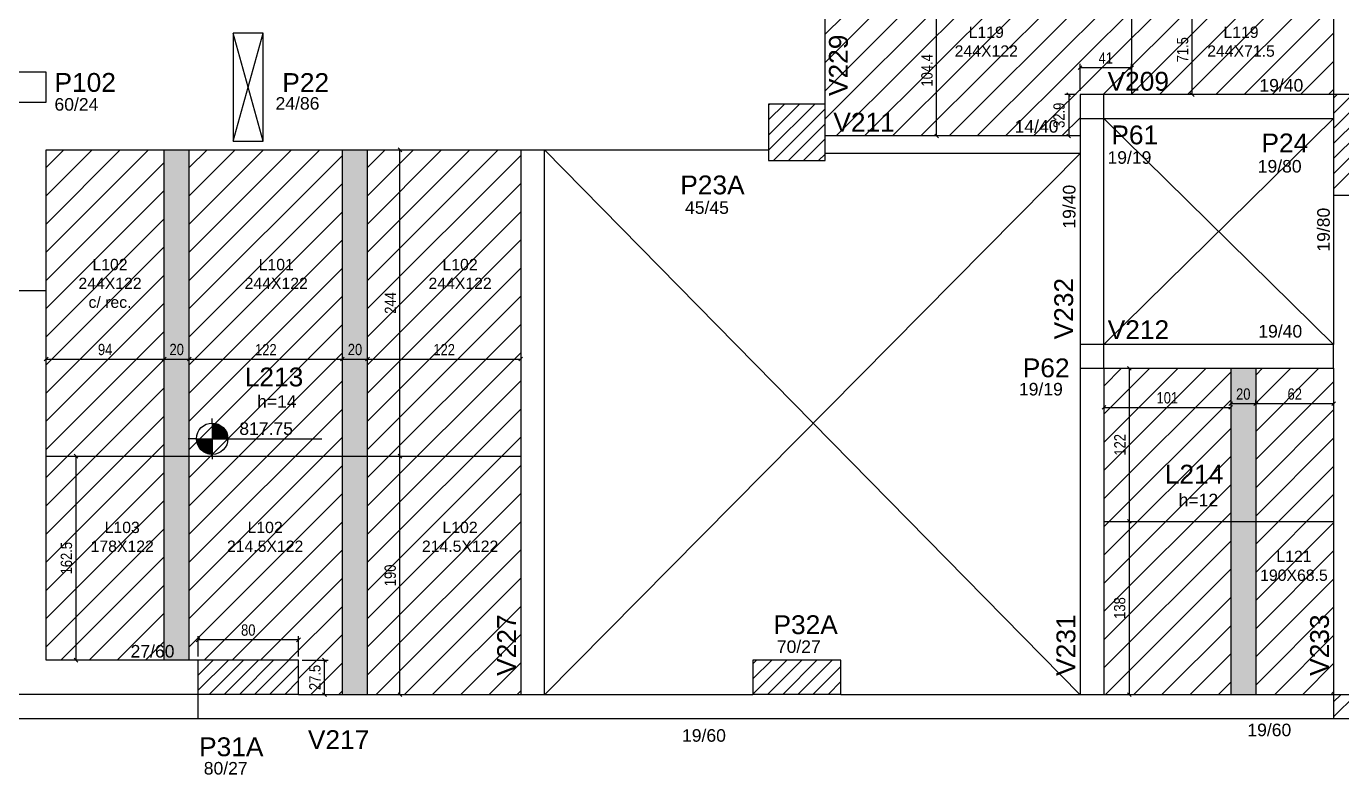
# Model space of a CAD drawing. Header units: millimetres. Extents: x 2698 to 6297, y 1634 to 3295.
# Drawn here: x 4318 to 5366, y 1637 to 2233 of the extents above; entities that cross this region are included whole.
import ezdxf

# ---------------------------------------------------------------- set-up
doc = ezdxf.new("R2010")
doc.units = ezdxf.units.MM
for name, color, linetype in [('1', 1, 'Continuous'), ('3', 3, 'Continuous'), ('4', 4, 'Continuous'), ('7', 7, 'Continuous'), ('AUX00', 7, 'Continuous'), ('Painéis', 200, 'Continuous')]:
    doc.layers.add(name, color=color, linetype=linetype)
doc.layers.add('Hachura', color=251, linetype='Continuous', lineweight=9)
doc.layers.add('REAPROVEITAMENTO', color=251, linetype='Continuous', lineweight=9)
doc.styles.add('COTA TECNICA-50', font='techl___.ttf', dxfattribs={"height": 9})
doc.styles.get("Standard").update_dxf_attribs({"font": 'arial.ttf'})
doc.dimstyles.new('COTA PAINEL-50', dxfattribs={"dimtxt": 9, "dimasz": 3, "dimexe": 3, "dimexo": 3, "dimgap": 3, "dimtad": 1, "dimdec": 1, "dimzin": 12, "dimdsep": 46, "dimtxsty": 'COTA TECNICA-50', "dimblk1": 'OBLIQUE', "dimblk2": 'OBLIQUE', "dimsah": 1, "dimcen": 0.9, "dimclrd": 4, "dimclre": 4, "dimclrt": 240, "dimadec": 1, "dimazin": 3, "dimtfac": 1, "dimtdec": 1, "dimtmove": 0, "dimatfit": 3, "dimfxl": 1, "dimtolj": 1, "dimtzin": 12, "dimarcsym": 0})

# ---------------------------------------------------------------- blocks, each defined once
blk = doc.blocks.new('_Oblique')
at = {"color": 0, "linetype": 'ByBlock', "lineweight": -2}
blk.add_line((-0.5, -0.5), (0.5, 0.5), dxfattribs=at)
blk = doc.blocks.new('*D23')
at = {"layer": 'Defpoints', "color": 0, "transparency": 16777216}
for p in [(5196.7, 1838.6), (5196.7, 1838.6), (5196.7, 1700.6)]:
    blk.add_point(p, dxfattribs=at)
at = {"layer": 'Painéis', "color": 4, "lineweight": -2, "transparency": 16777216}
blk.add_line((5196.7, 1700.6), (5196.7, 1838.6), dxfattribs=at)
at = {"layer": 'Painéis', "color": 4, "lineweight": -2, "transparency": 16777216, "xscale": 3, "yscale": 3, "zscale": 3}
for p, rotation in [((5196.7, 1838.6), 90), ((5196.7, 1700.6), 270)]:
    blk.add_blockref('_Oblique', p, dxfattribs=dict(at, rotation=rotation))
at = {"layer": 'Painéis', "color": 240, "transparency": 16777216, "insert": (5189, 1769.6), "char_height": 9, "attachment_point": 5, "rotation": 90, "style": 'COTA TECNICA-50'}
blk.add_mtext('\\A1;138', dxfattribs=at)
blk = doc.blocks.new('*D24')
at = {"layer": 'Defpoints', "color": 0, "transparency": 16777216}
for p in [(5196.7, 1960.6), (5196.7, 1960.6), (5196.7, 1838.6)]:
    blk.add_point(p, dxfattribs=at)
at = {"layer": 'Painéis', "color": 4, "lineweight": -2, "transparency": 16777216}
blk.add_line((5196.7, 1838.6), (5196.7, 1960.6), dxfattribs=at)
at = {"layer": 'Painéis', "color": 4, "lineweight": -2, "transparency": 16777216, "xscale": 3, "yscale": 3, "zscale": 3}
for p, rotation in [((5196.7, 1960.6), 90), ((5196.7, 1838.6), 270)]:
    blk.add_blockref('_Oblique', p, dxfattribs=dict(at, rotation=rotation))
at = {"layer": 'Painéis', "color": 240, "transparency": 16777216, "insert": (5189.1, 1899.6), "char_height": 9, "attachment_point": 5, "rotation": 90, "style": 'COTA TECNICA-50'}
blk.add_mtext('\\A1;122', dxfattribs=at)
blk = doc.blocks.new('*D107')
at = {"layer": 'Defpoints', "color": 0, "transparency": 16777216}
for p in [(5176.4, 1932.4), (5277.4, 1929.4), (5277.4, 1929.4)]:
    blk.add_point(p, dxfattribs=at)
at = {"layer": 'Painéis', "color": 4, "lineweight": -2, "transparency": 16777216}
for q in [(5176.4, 1926.4), (5277.4, 1929.4)]:
    blk.add_line((5176.4, 1929.4), q, dxfattribs=at)
at = {"layer": 'Painéis', "color": 4, "lineweight": -2, "transparency": 16777216, "xscale": 3, "yscale": 3, "zscale": 3, "rotation": 180}
blk.add_blockref('_Oblique', (5176.4, 1929.4), dxfattribs=at)
at = {"layer": 'Painéis', "color": 4, "lineweight": -2, "transparency": 16777216, "xscale": 3, "yscale": 3, "zscale": 3}
blk.add_blockref('_Oblique', (5277.4, 1929.4), dxfattribs=at)
at = {"layer": 'Painéis', "color": 240, "transparency": 16777216, "insert": (5226.9, 1937), "char_height": 9, "attachment_point": 5, "style": 'COTA TECNICA-50'}
blk.add_mtext('\\A1;101', dxfattribs=at)
blk = doc.blocks.new('*D108')
at = {"layer": 'Defpoints', "color": 0, "transparency": 16777216}
for p in [(5277.4, 1932.4), (5297.4, 1932.4), (5297.4, 1929.4)]:
    blk.add_point(p, dxfattribs=at)
at = {"layer": 'Painéis', "color": 4, "lineweight": -2, "transparency": 16777216}
for p, q in [((5277.4, 1932.4), (5297.4, 1932.4)), ((5297.4, 1932.4), (5297.4, 1935.4))]:
    blk.add_line(p, q, dxfattribs=at)
at = {"layer": 'Painéis', "color": 4, "lineweight": -2, "transparency": 16777216, "xscale": 3, "yscale": 3, "zscale": 3, "rotation": 180}
blk.add_blockref('_Oblique', (5277.4, 1932.4), dxfattribs=at)
at = {"layer": 'Painéis', "color": 4, "lineweight": -2, "transparency": 16777216, "xscale": 3, "yscale": 3, "zscale": 3}
blk.add_blockref('_Oblique', (5297.4, 1932.4), dxfattribs=at)
at = {"layer": 'Painéis', "color": 240, "transparency": 16777216, "insert": (5287.4, 1940), "char_height": 9, "attachment_point": 5, "style": 'COTA TECNICA-50'}
blk.add_mtext('\\A1;20', dxfattribs=at)
blk = doc.blocks.new('*D25')
at = {"layer": 'Defpoints', "color": 0, "transparency": 16777216}
for p in [(5297.4, 1932.4), (5359.4, 1932.4), (5359.4, 1932.4)]:
    blk.add_point(p, dxfattribs=at)
at = {"layer": 'Painéis', "color": 4, "lineweight": -2, "transparency": 16777216}
blk.add_line((5297.4, 1932.4), (5359.4, 1932.4), dxfattribs=at)
at = {"layer": 'Painéis', "color": 4, "lineweight": -2, "transparency": 16777216, "xscale": 3, "yscale": 3, "zscale": 3, "rotation": 180}
blk.add_blockref('_Oblique', (5297.4, 1932.4), dxfattribs=at)
at = {"layer": 'Painéis', "color": 4, "lineweight": -2, "transparency": 16777216, "xscale": 3, "yscale": 3, "zscale": 3}
blk.add_blockref('_Oblique', (5359.4, 1932.4), dxfattribs=at)
at = {"layer": 'Painéis', "color": 240, "transparency": 16777216, "insert": (5328.4, 1940), "char_height": 9, "attachment_point": 5, "style": 'COTA TECNICA-50'}
blk.add_mtext('\\A1;62', dxfattribs=at)
blk = doc.blocks.new('*D8')
at = {"layer": 'Defpoints', "color": 0, "transparency": 16777216}
for p in [(4615.7, 1890.6), (4615.7, 1890.6), (4615.7, 1700.6)]:
    blk.add_point(p, dxfattribs=at)
at = {"layer": 'Painéis', "color": 4, "lineweight": -2, "transparency": 16777216}
blk.add_line((4615.7, 1700.6), (4615.7, 1890.6), dxfattribs=at)
at = {"layer": 'Painéis', "color": 4, "lineweight": -2, "transparency": 16777216, "xscale": 3, "yscale": 3, "zscale": 3}
for p, rotation in [((4615.7, 1890.6), 90), ((4615.7, 1700.6), 270)]:
    blk.add_blockref('_Oblique', p, dxfattribs=dict(at, rotation=rotation))
at = {"layer": 'Painéis', "color": 240, "transparency": 16777216, "insert": (4608, 1795.6), "char_height": 9, "attachment_point": 5, "rotation": 90, "style": 'COTA TECNICA-50'}
blk.add_mtext('\\A1;190', dxfattribs=at)
blk = doc.blocks.new('*D9')
at = {"layer": 'Defpoints', "color": 0, "transparency": 16777216}
for p in [(4615.7, 2134.6), (4615.7, 2134.6), (4615.7, 1890.6)]:
    blk.add_point(p, dxfattribs=at)
at = {"layer": 'Painéis', "color": 4, "lineweight": -2, "transparency": 16777216}
blk.add_line((4615.7, 1890.6), (4615.7, 2134.6), dxfattribs=at)
at = {"layer": 'Painéis', "color": 4, "lineweight": -2, "transparency": 16777216, "xscale": 3, "yscale": 3, "zscale": 3}
for p, rotation in [((4615.7, 2134.6), 90), ((4615.7, 1890.6), 270)]:
    blk.add_blockref('_Oblique', p, dxfattribs=dict(at, rotation=rotation))
at = {"layer": 'Painéis', "color": 240, "transparency": 16777216, "insert": (4608.1, 2012.6), "char_height": 9, "attachment_point": 5, "rotation": 90, "style": 'COTA TECNICA-50'}
blk.add_mtext('\\A1;244', dxfattribs=at)
blk = doc.blocks.new('*D84')
at = {"layer": 'Defpoints', "color": 0, "transparency": 16777216}
for p in [(4534.9, 1728.1), (4555.6, 1728.1), (4534.9, 1700.6)]:
    blk.add_point(p, dxfattribs=at)
at = {"layer": 'Painéis', "color": 4, "lineweight": -2, "transparency": 16777216}
for p, q in [((4537.9, 1728.1), (4558.6, 1728.1)), ((4555.6, 1700.6), (4555.6, 1728.1)), ((4537.9, 1700.6), (4558.6, 1700.6))]:
    blk.add_line(p, q, dxfattribs=at)
at = {"layer": 'Painéis', "color": 4, "lineweight": -2, "transparency": 16777216, "xscale": 3, "yscale": 3, "zscale": 3}
for p, rotation in [((4555.6, 1728.1), 90), ((4555.6, 1700.6), 270)]:
    blk.add_blockref('_Oblique', p, dxfattribs=dict(at, rotation=rotation))
at = {"layer": 'Painéis', "color": 240, "transparency": 16777216, "insert": (4548, 1714.3), "char_height": 9, "attachment_point": 5, "rotation": 90, "style": 'COTA TECNICA-50'}
blk.add_mtext('\\A1;27.5', dxfattribs=at)
blk = doc.blocks.new('*D85')
at = {"layer": 'Defpoints', "color": 0, "transparency": 16777216}
for p in [(4454.9, 1744.3), (4454.9, 1728.1), (4534.9, 1728.1)]:
    blk.add_point(p, dxfattribs=at)
at = {"layer": 'Painéis', "color": 4, "lineweight": -2, "transparency": 16777216}
for p, q in [((4454.9, 1731.1), (4454.9, 1747.3)), ((4534.9, 1744.3), (4454.9, 1744.3)), ((4534.9, 1731.1), (4534.9, 1747.3))]:
    blk.add_line(p, q, dxfattribs=at)
at = {"layer": 'Painéis', "color": 4, "lineweight": -2, "transparency": 16777216, "xscale": 3, "yscale": 3, "zscale": 3, "rotation": 180}
blk.add_blockref('_Oblique', (4454.9, 1744.3), dxfattribs=at)
at = {"layer": 'Painéis', "color": 4, "lineweight": -2, "transparency": 16777216, "xscale": 3, "yscale": 3, "zscale": 3}
blk.add_blockref('_Oblique', (4534.9, 1744.3), dxfattribs=at)
at = {"layer": 'Painéis', "color": 240, "transparency": 16777216, "insert": (4494.9, 1752), "char_height": 9, "attachment_point": 5, "style": 'COTA TECNICA-50'}
blk.add_mtext('\\A1;80', dxfattribs=at)
blk = doc.blocks.new('*D86')
at = {"layer": 'Defpoints', "color": 0, "transparency": 16777216}
for p in [(4333.9, 1967.9), (4427.9, 1967.9), (4427.9, 1967.9)]:
    blk.add_point(p, dxfattribs=at)
at = {"layer": 'Painéis', "color": 4, "lineweight": -2, "transparency": 16777216}
blk.add_line((4333.9, 1967.9), (4427.9, 1967.9), dxfattribs=at)
at = {"layer": 'Painéis', "color": 4, "lineweight": -2, "transparency": 16777216, "xscale": 3, "yscale": 3, "zscale": 3, "rotation": 180}
blk.add_blockref('_Oblique', (4333.9, 1967.9), dxfattribs=at)
at = {"layer": 'Painéis', "color": 4, "lineweight": -2, "transparency": 16777216, "xscale": 3, "yscale": 3, "zscale": 3}
blk.add_blockref('_Oblique', (4427.9, 1967.9), dxfattribs=at)
at = {"layer": 'Painéis', "color": 240, "transparency": 16777216, "insert": (4380.9, 1975.5), "char_height": 9, "attachment_point": 5, "style": 'COTA TECNICA-50'}
blk.add_mtext('\\A1;94', dxfattribs=at)
blk = doc.blocks.new('*D87')
at = {"layer": 'Defpoints', "color": 0, "transparency": 16777216}
for p in [(4427.9, 1967.9), (4447.9, 1967.9), (4447.9, 1967.9)]:
    blk.add_point(p, dxfattribs=at)
at = {"layer": 'Painéis', "color": 4, "lineweight": -2, "transparency": 16777216}
blk.add_line((4427.9, 1967.9), (4447.9, 1967.9), dxfattribs=at)
at = {"layer": 'Painéis', "color": 4, "lineweight": -2, "transparency": 16777216, "xscale": 3, "yscale": 3, "zscale": 3, "rotation": 180}
blk.add_blockref('_Oblique', (4427.9, 1967.9), dxfattribs=at)
at = {"layer": 'Painéis', "color": 4, "lineweight": -2, "transparency": 16777216, "xscale": 3, "yscale": 3, "zscale": 3}
blk.add_blockref('_Oblique', (4447.9, 1967.9), dxfattribs=at)
at = {"layer": 'Painéis', "color": 240, "transparency": 16777216, "insert": (4437.9, 1975.5), "char_height": 9, "attachment_point": 5, "style": 'COTA TECNICA-50'}
blk.add_mtext('\\A1;20', dxfattribs=at)
blk = doc.blocks.new('*D88')
at = {"layer": 'Defpoints', "color": 0, "transparency": 16777216}
for p in [(4447.9, 1967.9), (4569.9, 1967.9), (4569.9, 1967.9)]:
    blk.add_point(p, dxfattribs=at)
at = {"layer": 'Painéis', "color": 4, "lineweight": -2, "transparency": 16777216}
blk.add_line((4447.9, 1967.9), (4569.9, 1967.9), dxfattribs=at)
at = {"layer": 'Painéis', "color": 4, "lineweight": -2, "transparency": 16777216, "xscale": 3, "yscale": 3, "zscale": 3, "rotation": 180}
blk.add_blockref('_Oblique', (4447.9, 1967.9), dxfattribs=at)
at = {"layer": 'Painéis', "color": 4, "lineweight": -2, "transparency": 16777216, "xscale": 3, "yscale": 3, "zscale": 3}
blk.add_blockref('_Oblique', (4569.9, 1967.9), dxfattribs=at)
at = {"layer": 'Painéis', "color": 240, "transparency": 16777216, "insert": (4508.9, 1975.4), "char_height": 9, "attachment_point": 5, "style": 'COTA TECNICA-50'}
blk.add_mtext('\\A1;122', dxfattribs=at)
blk = doc.blocks.new('*D89')
at = {"layer": 'Defpoints', "color": 0, "transparency": 16777216}
for p in [(4569.9, 1967.9), (4589.9, 1967.9), (4589.9, 1967.9)]:
    blk.add_point(p, dxfattribs=at)
at = {"layer": 'Painéis', "color": 4, "lineweight": -2, "transparency": 16777216}
blk.add_line((4569.9, 1967.9), (4589.9, 1967.9), dxfattribs=at)
at = {"layer": 'Painéis', "color": 4, "lineweight": -2, "transparency": 16777216, "xscale": 3, "yscale": 3, "zscale": 3, "rotation": 180}
blk.add_blockref('_Oblique', (4569.9, 1967.9), dxfattribs=at)
at = {"layer": 'Painéis', "color": 4, "lineweight": -2, "transparency": 16777216, "xscale": 3, "yscale": 3, "zscale": 3}
blk.add_blockref('_Oblique', (4589.9, 1967.9), dxfattribs=at)
at = {"layer": 'Painéis', "color": 240, "transparency": 16777216, "insert": (4579.9, 1975.5), "char_height": 9, "attachment_point": 5, "style": 'COTA TECNICA-50'}
blk.add_mtext('\\A1;20', dxfattribs=at)
blk = doc.blocks.new('*D90')
at = {"layer": 'Defpoints', "color": 0, "transparency": 16777216}
for p in [(4589.9, 1967.9), (4711.9, 1967.9), (4711.9, 1967.9)]:
    blk.add_point(p, dxfattribs=at)
at = {"layer": 'Painéis', "color": 4, "lineweight": -2, "transparency": 16777216}
blk.add_line((4589.9, 1967.9), (4711.9, 1967.9), dxfattribs=at)
at = {"layer": 'Painéis', "color": 4, "lineweight": -2, "transparency": 16777216, "xscale": 3, "yscale": 3, "zscale": 3, "rotation": 180}
blk.add_blockref('_Oblique', (4589.9, 1967.9), dxfattribs=at)
at = {"layer": 'Painéis', "color": 4, "lineweight": -2, "transparency": 16777216, "xscale": 3, "yscale": 3, "zscale": 3}
blk.add_blockref('_Oblique', (4711.9, 1967.9), dxfattribs=at)
at = {"layer": 'Painéis', "color": 240, "transparency": 16777216, "insert": (4650.9, 1975.4), "char_height": 9, "attachment_point": 5, "style": 'COTA TECNICA-50'}
blk.add_mtext('\\A1;122', dxfattribs=at)
blk = doc.blocks.new('*D10')
at = {"layer": 'Defpoints', "color": 0, "transparency": 16777216}
for p in [(4357.7, 1890.6), (4357.7, 1890.6), (4357.7, 1728.1)]:
    blk.add_point(p, dxfattribs=at)
at = {"layer": 'Painéis', "color": 4, "lineweight": -2, "transparency": 16777216}
blk.add_line((4357.7, 1728.1), (4357.7, 1890.6), dxfattribs=at)
at = {"layer": 'Painéis', "color": 4, "lineweight": -2, "transparency": 16777216, "xscale": 3, "yscale": 3, "zscale": 3}
for p, rotation in [((4357.7, 1890.6), 90), ((4357.7, 1728.1), 270)]:
    blk.add_blockref('_Oblique', p, dxfattribs=dict(at, rotation=rotation))
at = {"layer": 'Painéis', "color": 240, "transparency": 16777216, "insert": (4350.1, 1809.3), "char_height": 9, "attachment_point": 5, "rotation": 90, "style": 'COTA TECNICA-50'}
blk.add_mtext('\\A1;162.5', dxfattribs=at)
blk = doc.blocks.new('*D93')
at = {"layer": 'Defpoints', "color": 0, "transparency": 16777216}
for p in [(5043.1, 2250.1), (5043.1, 2250.1), (5043.1, 2145.7)]:
    blk.add_point(p, dxfattribs=at)
at = {"layer": 'Painéis', "color": 4, "lineweight": -2, "transparency": 16777216}
blk.add_line((5043.1, 2145.7), (5043.1, 2250.1), dxfattribs=at)
at = {"layer": 'Painéis', "color": 4, "lineweight": -2, "transparency": 16777216, "xscale": 3, "yscale": 3, "zscale": 3}
for p, rotation in [((5043.1, 2250.1), 90), ((5043.1, 2145.7), 270)]:
    blk.add_blockref('_Oblique', p, dxfattribs=dict(at, rotation=rotation))
at = {"layer": 'Painéis', "color": 240, "transparency": 16777216, "insert": (5035.5, 2197.9), "char_height": 9, "attachment_point": 5, "rotation": 90, "style": 'COTA TECNICA-50'}
blk.add_mtext('\\A1;104.4', dxfattribs=at)
blk = doc.blocks.new('*D98')
at = {"layer": 'Defpoints', "color": 0, "transparency": 16777216}
for p in [(5157.4, 2178.6), (5148.4, 2145.7), (5157.4, 2145.7)]:
    blk.add_point(p, dxfattribs=at)
at = {"layer": 'Painéis', "color": 4, "lineweight": -2, "transparency": 16777216}
for p, q in [((5154.4, 2178.6), (5145.4, 2178.6)), ((5148.4, 2178.6), (5148.4, 2145.7)), ((5154.4, 2145.7), (5145.4, 2145.7))]:
    blk.add_line(p, q, dxfattribs=at)
at = {"layer": 'Painéis', "color": 4, "lineweight": -2, "transparency": 16777216, "xscale": 3, "yscale": 3, "zscale": 3}
for p, rotation in [((5148.4, 2178.6), 90), ((5148.4, 2145.7), 270)]:
    blk.add_blockref('_Oblique', p, dxfattribs=dict(at, rotation=rotation))
at = {"layer": 'Painéis', "color": 240, "transparency": 16777216, "insert": (5140.7, 2162.1), "char_height": 9, "attachment_point": 5, "rotation": 90, "style": 'COTA TECNICA-50'}
blk.add_mtext('\\A1;32.9', dxfattribs=at)
blk = doc.blocks.new('*D99')
at = {"layer": 'Defpoints', "color": 0, "transparency": 16777216}
for p in [(5198.4, 2200.1), (5157.4, 2178.6), (5198.4, 2178.6)]:
    blk.add_point(p, dxfattribs=at)
at = {"layer": 'Painéis', "color": 4, "lineweight": -2, "transparency": 16777216}
for p, q in [((5157.4, 2181.6), (5157.4, 2203.1)), ((5198.4, 2181.6), (5198.4, 2203.1)), ((5157.4, 2200.1), (5198.4, 2200.1))]:
    blk.add_line(p, q, dxfattribs=at)
at = {"layer": 'Painéis', "color": 4, "lineweight": -2, "transparency": 16777216, "xscale": 3, "yscale": 3, "zscale": 3, "rotation": 180}
blk.add_blockref('_Oblique', (5157.4, 2200.1), dxfattribs=at)
at = {"layer": 'Painéis', "color": 4, "lineweight": -2, "transparency": 16777216, "xscale": 3, "yscale": 3, "zscale": 3}
blk.add_blockref('_Oblique', (5198.4, 2200.1), dxfattribs=at)
at = {"layer": 'Painéis', "color": 240, "transparency": 16777216, "insert": (5177.9, 2207.7), "char_height": 9, "attachment_point": 5, "style": 'COTA TECNICA-50'}
blk.add_mtext('\\A1;41', dxfattribs=at)
blk = doc.blocks.new('*D20')
at = {"layer": 'Defpoints', "color": 0, "transparency": 16777216}
for p in [(5246.7, 2250.1), (5246.7, 2250.1), (5246.7, 2178.6)]:
    blk.add_point(p, dxfattribs=at)
at = {"layer": 'Painéis', "color": 4, "lineweight": -2, "transparency": 16777216}
blk.add_line((5246.7, 2178.6), (5246.7, 2250.1), dxfattribs=at)
at = {"layer": 'Painéis', "color": 4, "lineweight": -2, "transparency": 16777216, "xscale": 3, "yscale": 3, "zscale": 3}
for p, rotation in [((5246.7, 2250.1), 90), ((5246.7, 2178.6), 270)]:
    blk.add_blockref('_Oblique', p, dxfattribs=dict(at, rotation=rotation))
at = {"layer": 'Painéis', "color": 240, "transparency": 16777216, "insert": (5239.1, 2214.3), "char_height": 9, "attachment_point": 5, "rotation": 90, "style": 'COTA TECNICA-50'}
blk.add_mtext('\\A1;71.5', dxfattribs=at)

msp = doc.modelspace()

# ---------------------------------------------------------------- hatches: boundary and pattern name
at = {"layer": 'Hachura', "linetype": 'ByBlock'}
h = msp.add_hatch(color=256, dxfattribs=at)
h.dxf.hatch_style = 1
h.paths.add_polyline_path([(4427.86, 1728.08), (4447.86, 1728.08), (4447.86, 2134.58), (4427.86, 2134.58)])
h = msp.add_hatch(color=256, dxfattribs=at)
h.dxf.hatch_style = 1
h.paths.add_polyline_path([(4569.86, 1700.58), (4589.86, 1700.58), (4589.86, 2134.58), (4569.86, 2134.58)])
h = msp.add_hatch(color=256, dxfattribs=at)
h.dxf.hatch_style = 1
h.paths.add_polyline_path([(5297.36, 1700.58), (5277.36, 1700.58), (5277.36, 1960.58), (5297.36, 1960.58)])
at = {"layer": 'REAPROVEITAMENTO', "linetype": 'ByBlock'}
h = msp.add_hatch(dxfattribs=at)
h.set_pattern_fill('ANSI31', color=256, scale=5, style=2)
h.set_pattern_definition([(45, (-1320.146, 105.466), (-11.22532, 11.22532), [])])
h.paths.add_polyline_path([(5157.36, 2178.58), (5359.36, 2178.58), (5359.36, 2330.58), (4954.36, 2330.58), (4954.36, 2145.66), (5157.36, 2145.66)])
h = msp.add_hatch(dxfattribs=at)
h.set_pattern_fill('ANSI31', color=256, scale=5, style=2)
h.set_pattern_definition([(45, (-1940.646, -90.534), (-11.22532, 11.22532), [])])
h.paths.add_polyline_path([(4427.86, 2134.58), (4333.86, 2134.58), (4333.86, 1728.08), (4427.86, 1728.08)])
h = msp.add_hatch(dxfattribs=at)
h.set_pattern_fill('ANSI31', color=256, scale=5, style=2)
h.set_pattern_definition([(45, (-1826.646, -90.534), (-11.22532, 11.22532), [])])
h.paths.add_polyline_path([(4534.86, 1728.08), (4534.86, 1700.58), (4569.86, 1700.58), (4569.86, 2134.58), (4447.86, 2134.58), (4447.86, 1728.08)])
h = msp.add_hatch(dxfattribs=at)
h.set_pattern_fill('ANSI31', color=256, scale=5, style=2)
h.set_pattern_definition([(45, (-1684.646, -90.534), (-11.22532, 11.22532), [])])
h.paths.add_polyline_path([(4711.86, 2134.58), (4589.86, 2134.58), (4589.86, 1700.58), (4711.86, 1700.58)])
h = msp.add_hatch(dxfattribs=at)
h.set_pattern_fill('ANSI31', color=256, scale=5, style=2)
h.set_pattern_definition([(45, (-1098.146, -264.534), (-11.22532, 11.22532), [])])
h.paths.add_polyline_path([(5297.36, 1960.58), (5297.36, 1700.58), (5359.36, 1700.58), (5359.36, 1960.58)])
h.paths.add_polyline_path([(5277.36, 1700.58), (5277.36, 1960.58), (5176.36, 1960.58), (5176.36, 1700.58)])

# ---------------------------------------------------------------- linework, layer by layer
at = {"layer": '1', "linetype": 'Continuous'}
for p, q in [((4482.86, 2141.58), (4506.86, 2227.58)), ((4506.86, 2141.58), (4482.86, 2227.58)), ((5176.36, 1979.58), (5359.36, 2159.58)), ((5176.36, 2159.58), (5359.36, 1979.58)), ((5176.36, 1979.58), (5359.36, 2159.58)), ((5176.36, 2159.58), (5359.36, 1979.58)), ((4730.86, 2134.58), (5157.36, 1700.58)), ((4730.86, 1700.58), (5157.36, 2131.56))]:
    msp.add_line(p, q, dxfattribs=at)
at = {"layer": '3', "linetype": 'Continuous'}
for p, q in [((4909.36, 2134.36), (4946.09, 2171.08)), ((4909.36, 2146.38), (4934.07, 2171.08)), ((4909.36, 2158.4), (4922.05, 2171.08)), ((4909.36, 2170.42), (4910.03, 2171.08)), ((5359.36, 2163.63), (5374.32, 2178.58)), ((5359.36, 2175.65), (5362.3, 2178.58)), ((5359.36, 2151.61), (5378.36, 2170.61)), ((4913.11, 2126.08), (4954.36, 2167.34)), ((5359.36, 2139.59), (5378.36, 2158.59)), ((4925.13, 2126.08), (4954.36, 2155.32)), ((4937.15, 2126.08), (4954.36, 2143.29)), ((5157.36, 2145.66), (4954.36, 2145.66)), ((5359.36, 2127.57), (5378.36, 2146.57)), ((4711.86, 2134.58), (4711.86, 1700.58)), ((4730.86, 1700.58), (4730.86, 2134.58)), ((4949.17, 2126.08), (4954.36, 2131.27)), ((5157.36, 2131.56), (4954.36, 2131.56)), ((5359.36, 2115.54), (5378.36, 2134.54)), ((5359.36, 2103.52), (5378.36, 2122.52)), ((4273.86, 2022.58), (4333.86, 2022.58)), ((5157.36, 1960.58), (5157.36, 1700.58)), ((5176.36, 1960.58), (5176.36, 1700.58)), ((4466.19, 1916.95), (4466.19, 1920.71)), ((4466.19, 1916.95), (4466.19, 1891.95)), ((4466.19, 1916.35), (4470.04, 1916.35)), ((4466.19, 1915.55), (4471.94, 1915.55)), ((4466.19, 1914.76), (4473.26, 1914.76)), ((4466.19, 1913.97), (4474.3, 1913.97)), ((4466.19, 1913.18), (4475.15, 1913.18)), ((4466.19, 1912.38), (4475.86, 1912.38)), ((4466.19, 1911.59), (4476.46, 1911.59)), ((4466.19, 1910.8), (4476.96, 1910.8)), ((4466.19, 1910), (4477.39, 1910)), ((4466.19, 1909.21), (4477.75, 1909.21)), ((4466.19, 1908.42), (4478.05, 1908.42)), ((4466.19, 1907.63), (4478.28, 1907.63)), ((4466.19, 1906.83), (4478.46, 1906.83)), ((4453.69, 1904.45), (4447.06, 1904.45)), ((4453.69, 1904.45), (4478.69, 1904.45)), ((4466.19, 1903.66), (4453.69, 1903.66)), ((4466.19, 1902.87), (4453.79, 1902.87)), ((4466.19, 1902.08), (4453.92, 1902.08)), ((4466.19, 1901.28), (4454.1, 1901.28)), ((4466.19, 1900.49), (4454.34, 1900.49)), ((4466.19, 1899.7), (4454.63, 1899.7)), ((4466.19, 1898.9), (4454.99, 1898.9)), ((4466.19, 1898.11), (4455.42, 1898.11)), ((4466.19, 1897.32), (4455.93, 1897.32)), ((4466.19, 1896.53), (4456.53, 1896.53)), ((4466.19, 1906.04), (4478.59, 1906.04)), ((4466.19, 1905.25), (4478.69, 1905.25)), ((4478.69, 1904.45), (4553.47, 1904.45)), ((4466.19, 1895.73), (4457.24, 1895.73)), ((4466.19, 1894.94), (4458.08, 1894.94)), ((4466.19, 1894.15), (4459.12, 1894.15)), ((4466.19, 1893.35), (4460.44, 1893.35)), ((4466.19, 1892.56), (4462.34, 1892.56)), ((4466.19, 1891.95), (4466.19, 1888.27)), ((4454.86, 1703.9), (4479.05, 1728.08)), ((4454.86, 1715.92), (4467.03, 1728.08)), ((4454.86, 1727.94), (4455.01, 1728.08)), ((4464.07, 1701.08), (4491.07, 1728.08)), ((4476.09, 1701.08), (4503.09, 1728.08)), ((4488.11, 1701.08), (4515.11, 1728.08)), ((4500.13, 1701.08), (4527.13, 1728.08)), ((4512.15, 1701.08), (4534.86, 1723.79)), ((4896.86, 1701.08), (4923.82, 1728.08)), ((4896.86, 1713.15), (4911.8, 1728.08)), ((4896.86, 1725.17), (4899.78, 1728.08)), ((4908.84, 1701.08), (4935.84, 1728.08)), ((4920.86, 1701.08), (4947.86, 1728.08)), ((4932.88, 1701.08), (4959.88, 1728.08)), ((4944.9, 1701.08), (4966.86, 1723.04)), ((4524.17, 1701.08), (4534.86, 1711.77)), ((4956.92, 1701.08), (4966.86, 1711.02)), ((5359.36, 1682.8), (5377.15, 1700.58)), ((5359.36, 1694.82), (5365.13, 1700.58)), ((4092.86, 1681.58), (4454.86, 1681.58))]:
    msp.add_line(p, q, dxfattribs=at)
for points in [[(4954.36, 2184.58), (4954.36, 2330.58)], [(5359.36, 2330.58), (5359.36, 2178.58)], [(4954.36, 2171.08), (4954.36, 2184.58)], [(5359.36, 2178.58), (5176.36, 2178.58)], [(5157.36, 2159.58), (5157.36, 1979.58)], [(5176.36, 1979.58), (5176.36, 2159.58)], [(5176.36, 2159.58), (5359.36, 2159.58)], [(4333.86, 2034.58), (4333.86, 2134.58)], [(4333.86, 2134.58), (4494.86, 2134.58)], [(4494.86, 2134.58), (4909.36, 2134.58)], [(5359.36, 2098.58), (5359.36, 1979.58)], [(4333.86, 1728.08), (4333.86, 2034.58)], [(5359.36, 1979.58), (5176.36, 1979.58)], [(5359.36, 1960.58), (5359.36, 1979.58)], [(5176.36, 1960.58), (5359.36, 1960.58)], [(5359.36, 1960.58), (5359.36, 1700.58)], [(4454.86, 1728.08), (4333.86, 1728.08)], [(4303.86, 1701.08), (4454.86, 1701.08)], [(4454.86, 1701.08), (4454.86, 1699.58)], [(4454.86, 1699.58), (4454.86, 1681.58)], [(4534.86, 1700.58), (4534.86, 1701.08)], [(4896.86, 1700.58), (4534.86, 1700.58)], [(4896.86, 1701.08), (4896.86, 1700.58)], [(4966.86, 1700.58), (4966.86, 1701.08)], [(5359.36, 1700.58), (4966.86, 1700.58)], [(4454.86, 1681.58), (4931.86, 1681.58)], [(4931.86, 1681.58), (5359.36, 1681.58)]]:
    msp.add_lwpolyline(points, dxfattribs=at)
msp.add_circle((4466.19, 1904.45), 12.5, dxfattribs=at)
at = {"layer": '7', "linetype": 'Continuous'}
for points in [[(4482.86, 2141.58), (4506.86, 2141.58), (4506.86, 2227.58), (4482.86, 2227.58), (4482.86, 2141.58)], [(4273.86, 2172.58), (4333.86, 2172.58), (4333.86, 2196.58), (4273.86, 2196.58), (4273.86, 2172.58)], [(4909.36, 2126.08), (4954.36, 2126.08), (4954.36, 2171.08), (4909.36, 2171.08), (4909.36, 2126.08)], [(5157.36, 2159.58), (5176.36, 2159.58), (5176.36, 2178.58), (5157.36, 2178.58), (5157.36, 2159.58)], [(5359.36, 2098.58), (5378.36, 2098.58), (5378.36, 2178.58), (5359.36, 2178.58), (5359.36, 2098.58)], [(5157.36, 1960.58), (5176.36, 1960.58), (5176.36, 1979.58), (5157.36, 1979.58), (5157.36, 1960.58)], [(4454.86, 1701.08), (4534.86, 1701.08), (4534.86, 1728.08), (4454.86, 1728.08), (4454.86, 1701.08)], [(4896.86, 1701.08), (4966.86, 1701.08), (4966.86, 1728.08), (4896.86, 1728.08), (4896.86, 1701.08)], [(5359.36, 1681.58), (5459.36, 1681.58), (5459.36, 1700.58), (5359.36, 1700.58), (5359.36, 1681.58)]]:
    msp.add_lwpolyline(points, dxfattribs=at)
at = {"layer": 'Painéis'}
for p, q in [((5198.36, 2330.58), (5198.36, 2178.58)), ((4427.86, 1728.08), (4427.86, 2134.58)), ((4447.86, 1728.08), (4447.86, 2134.58)), ((4569.86, 1700.58), (4569.86, 2134.58)), ((4589.86, 1700.58), (4589.86, 2134.58)), ((5277.36, 1960.58), (5277.36, 1700.58)), ((5297.36, 1960.58), (5297.36, 1700.58)), ((4333.86, 1890.58), (4711.86, 1890.58)), ((5176.36, 1838.58), (5359.36, 1838.58))]:
    msp.add_line(p, q, dxfattribs=at)

# ---------------------------------------------------------------- texts
at = {"layer": '3', "linetype": 'Continuous'}
for s, p in [('19/40', (5300.24, 2181.03)), ('60/24', (4340.55, 2165.79)), ('24/86', (4516.63, 2166.61)), ('14/40', (5105.26, 2148.27)), ('19/19', (5179.26, 2123.48)), ('19/80', (5298.9, 2116.5)), ('45/45', (4842.77, 2083.59)), ('19/40', (5299.37, 1985.07)), ('19/19', (5108.71, 1938.93)), ('h=14', (4501.93, 1929.15)), ('817.75', (4487.76, 1907.51)), ('h=12', (5235.89, 1850.69)), ('27/60', (4401.15, 1730.18)), ('70/27', (4915.89, 1733.83)), ('19/60', (5290.66, 1667.5)), ('19/60', (4840.37, 1663.09)), ('80/27', (4459.45, 1636.98))]:
    msp.add_text(s, height=10, dxfattribs=at).set_placement(p)
for s, p in [('19/40', (5153.73, 2071.8)), ('19/80', (5356.28, 2053.5))]:
    msp.add_text(s, height=10, rotation=90, dxfattribs=at).set_placement(p)
at = {"layer": '4', "linetype": 'Continuous'}
for s, p in [('V229', (4972.43, 2177.45)), ('V232', (5151.88, 1983.61)), ('V227', (4708.11, 1715.58)), ('V231', (5153.61, 1715.58)), ('V233', (5355.61, 1715.58))]:
    msp.add_text(s, height=15, rotation=90, dxfattribs=at).set_placement(p)
for s, p in [('P102', (4340.55, 2180.79)), ('P22', (4522.02, 2180.68)), ('V209', (5179.3, 2181.71)), ('V211', (4960.88, 2149.09)), ('P61', (5182.33, 2138.99)), ('P24', (5301.86, 2132.58)), ('P23A', (4838.99, 2099.14)), ('V212', (5179.42, 1983.81)), ('L213', (4492.1, 1946.15)), ('P62', (5111.77, 1953.42)), ('L214', (5224.93, 1868.74)), ('P32A', (4913.22, 1748.83)), ('P31A', (4455.73, 1651.57)), ('V217', (4542.41, 1657.26))]:
    msp.add_text(s, height=15, dxfattribs=at).set_placement(p)
at = {"layer": 'AUX00', "char_height": 9, "attachment_point": 1}
for s, heights, insert in [('\\pxqc;L119 ^J244X122', [0], (5021.14, 2232.77)), ('\\pxqc;L119 ^J244X71.5', [0], (5224.04, 2232.77)), ('\\pxqc;L102 ^J244X122^Jc/ rec.', [42.35], (4323.23, 2047.72)), ('\\pxqc;L101 ^J244X122', [24.23], (4455.61, 2047.72)), ('\\pxqc;L102 ^J244X122', [24.23], (4602.05, 2047.72)), ('\\pxqc;L103 ^J178X122', [24.23], (4332.95, 1838.33)), ('\\pxqc;L102 ^J214.5X122', [24.23], (4446.76, 1838.33)), ('\\pxqc;L102 ^J214.5X122', [24.23], (4602.05, 1838.33)), ('\\pxqc;L121 ^J190X68.5', [0], (5266.2, 1815.25))]:
    msp.add_mtext_dynamic_manual_height_columns(s, width=123.1041, gutter_width=12.5, heights=heights, dxfattribs=dict(at, insert=insert))

# ---------------------------------------------------------------- dimensions: what is measured, and where the dimension line sits
at = {"layer": 'Painéis'}
for base, p1, p2, picture, middle in [((5043.1, 2250.08), (5043.1, 2145.66), (5043.1, 2250.08), '*D93', (5035.51, 2197.87)), ((5246.71, 2250.08), (5246.71, 2178.58), (5246.71, 2250.08), '*D20', (5239.11, 2214.33)), ((5148.39, 2145.66), (5157.36, 2178.58), (5157.36, 2145.66), '*D98', (5140.67, 2162.12)), ((4615.67, 2134.58), (4615.67, 1890.58), (4615.67, 2134.58), '*D9', (4608.1, 2012.58)), ((5196.68, 1960.58), (5196.68, 1838.58), (5196.68, 1960.58), '*D24', (5189.13, 1899.58)), ((4357.7, 1890.58), (4357.7, 1728.08), (4357.7, 1890.58), '*D10', (4350.1, 1809.33)), ((4615.67, 1890.58), (4615.67, 1700.58), (4615.67, 1890.58), '*D8', (4608.05, 1795.58)), ((5196.68, 1838.58), (5196.68, 1700.58), (5196.68, 1838.58), '*D23', (5188.96, 1769.58))]:
    dim = msp.add_linear_dim(base=base, p1=p1, p2=p2, angle=90, dimstyle='COTA PAINEL-50', dxfattribs=at)
    dim.commit()
    dim.dimension.update_dxf_attribs({"geometry": picture, "text_midpoint": middle})
for base, p1, p2, picture, middle in [((5198.36, 2200.1), (5157.36, 2178.58), (5198.36, 2178.58), '*D99', (5177.86, 2207.66)), ((4427.86, 1967.87), (4333.86, 1967.87), (4427.86, 1967.87), '*D86', (4380.86, 1975.46)), ((5277.36, 1929.41), (5176.36, 1932.41), (5277.36, 1929.41), '*D107', (5226.86, 1937)), ((5297.36, 1932.41), (5277.36, 1932.41), (5297.36, 1929.41), '*D108', (5287.36, 1940)), ((5359.36, 1932.41), (5297.36, 1932.41), (5359.36, 1932.41), '*D25', (5328.36, 1940)), ((4454.86, 1744.34), (4534.86, 1728.08), (4454.86, 1728.08), '*D85', (4494.86, 1751.95))]:
    dim = msp.add_linear_dim(base=base, p1=p1, p2=p2, dimstyle='COTA PAINEL-50', dxfattribs=at)
    dim.commit()
    dim.dimension.update_dxf_attribs({"geometry": picture, "text_midpoint": middle})
for base, p1, p2, picture, middle in [((4447.86, 1967.87), (4427.86, 1967.87), (4447.86, 1967.87), '*D87', (4437.86, 1975.46)), ((4569.86, 1967.87), (4447.86, 1967.87), (4569.86, 1967.87), '*D88', (4508.86, 1975.43)), ((4589.86, 1967.87), (4569.86, 1967.87), (4589.86, 1967.87), '*D89', (4579.86, 1975.46)), ((4711.86, 1967.87), (4589.86, 1967.87), (4711.86, 1967.87), '*D90', (4650.86, 1975.43))]:
    dim = msp.add_linear_dim(base=base, p1=p1, p2=p2, dimstyle='COTA PAINEL-50', override={"dimtmove": 1}, dxfattribs=at)
    dim.commit()
    dim.dimension.update_dxf_attribs({"geometry": picture, "text_midpoint": middle})
dim = msp.add_linear_dim(base=(4555.59, 1728.08), p1=(4534.86, 1700.58), p2=(4534.86, 1728.08), angle=90, dimstyle='COTA PAINEL-50', dxfattribs=at)
dim.commit()
dim.dimension.update_dxf_attribs({"geometry": '*D84', "text_midpoint": (4555.59, 1714.33), "dimtype": 160})

doc.saveas('drawing.dxf')
